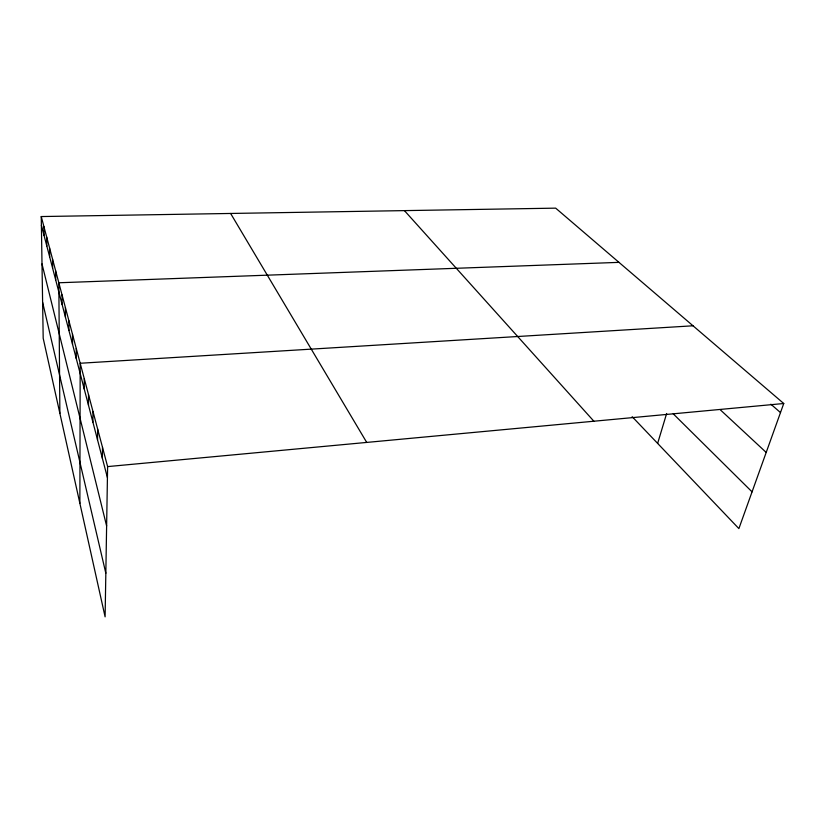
<?xml version="1.0" encoding="UTF-8"?>
<svg xmlns="http://www.w3.org/2000/svg" width="825" height="825" viewBox="0 0 825 825"><rect width="100%" height="100%" fill="white"/><g stroke="black" fill="none" stroke-linecap="round" stroke-linejoin="round"><path stroke-width="1.24" d="M76.261 358.566L76.261 348.48M79.87 503.312L80.19 363.258L693.031 325.793M84.233 389.008L84.274 378.654M88.471 405.219L88.543 394.721M92.895 422.132L92.988 411.5M97.525 439.808L97.649 429.041M102.362 458.298L102.517 447.387M41.25 216.552L107.611 466.599L105.105 616.852L43.189 338.24L41.25 216.552L555.679 208.148L783.75 403.507L738.88 528.598L632.156 416.687M657.638 443.407L666.641 413.49M107.611 466.599L783.75 403.507M618.977 262.36L58.822 282.769L59.874 413.325M770.859 404.198L780.491 412.582M720.452 409.932L766.198 452.44M673.221 413.799L752.06 491.855M404.436 210.623L593.876 421.224M230.618 213.458L366.713 442.417M41.394 225.318L107.436 477.665M42.003 263.938L106.621 525.968M42.611 302.301L105.827 573.231M43.921 226.627L44.055 235.507M49.562 247.871L49.675 256.977M46.695 237.064L46.819 246.056M52.542 259.081L52.635 268.3M55.626 270.703L55.708 280.036M62.05 294.927L62.112 304.497M65.402 307.539L65.443 317.243M68.877 320.657L68.908 330.485M72.497 334.29L72.517 344.252"/></g></svg>
